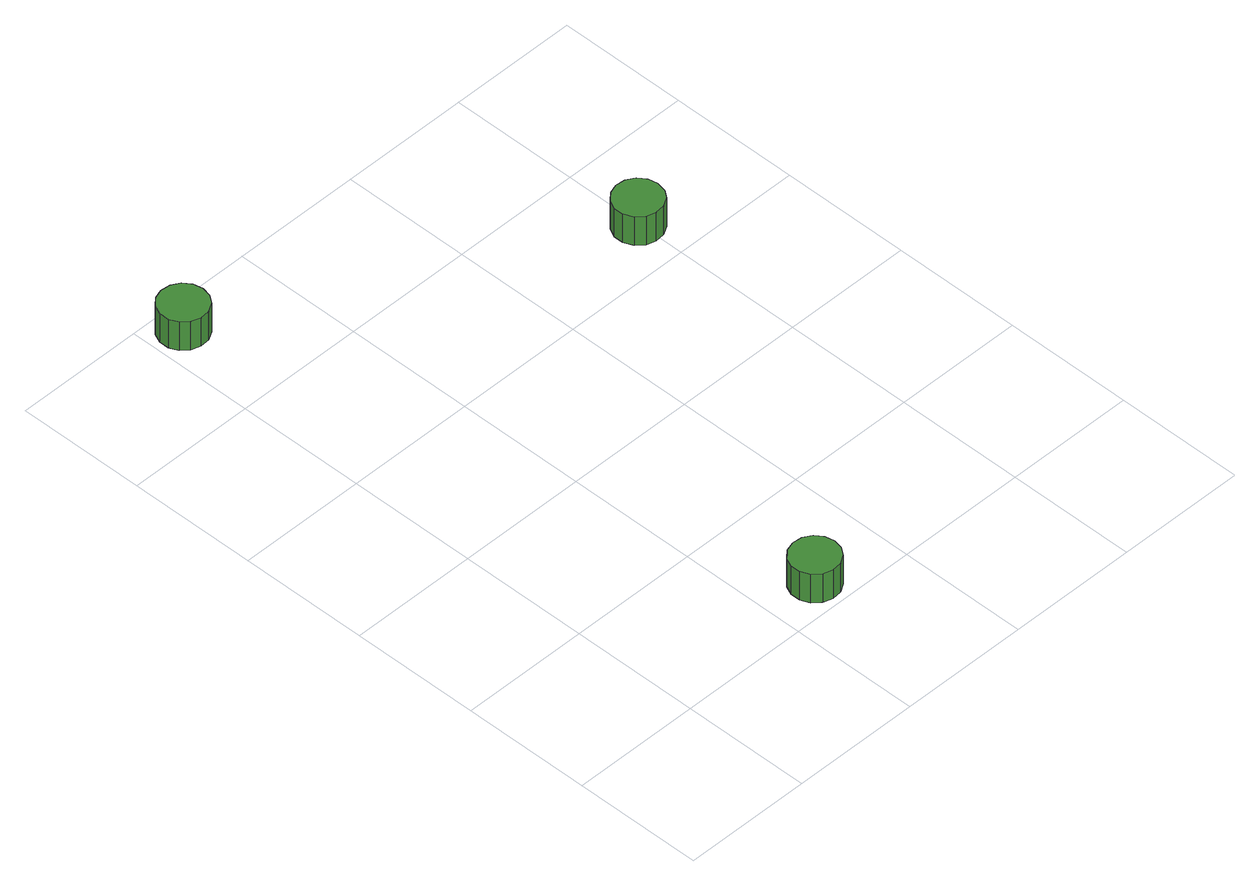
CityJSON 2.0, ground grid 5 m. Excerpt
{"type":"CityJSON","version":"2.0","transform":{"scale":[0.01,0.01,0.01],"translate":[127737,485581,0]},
"CityObjects":{
"tree1":{"type":"SolitaryVegetationObject","attributes":{"function":"something"},"geometry":[{"type":"MultiSurface","lod":"1","boundaries":[[[0,1,2,3,4,5,6,7,8,9,10,11,12,13,14]],[[15,16,17,18,19,20,21,22,23,24,25,26,27,28,29]],[[0,29,28,1]],[[1,28,27,2]],[[2,27,26,3]],[[3,26,25,4]],[[4,25,24,5]],[[5,24,23,6]],[[6,23,22,7]],[[7,22,21,8]],[[8,21,20,9]],[[9,20,19,10]],[[10,19,18,11]],[[11,18,17,12]],[[12,17,16,13]],[[13,16,15,14]],[[14,15,29,0]]]}]},
"tree2":{"type":"SolitaryVegetationObject","attributes":{"function":"something"},"geometry":[{"type":"MultiSurface","lod":"1","boundaries":[[[30,31,32,33,34,35,36,37,38,39,40,41,42,43,44]],[[45,46,47,48,49,50,51,52,53,54,55,56,57,58,59]],[[30,59,58,31]],[[31,58,57,32]],[[32,57,56,33]],[[33,56,55,34]],[[34,55,54,35]],[[35,54,53,36]],[[36,53,52,37]],[[37,52,51,38]],[[38,51,50,39]],[[39,50,49,40]],[[40,49,48,41]],[[41,48,47,42]],[[42,47,46,43]],[[43,46,45,44]],[[44,45,59,30]]]}]},
"tree3":{"type":"SolitaryVegetationObject","attributes":{"function":"something"},"geometry":[{"type":"MultiSurface","lod":"1","boundaries":[[[60,61,62,63,64,65,66,67,68,69,70,71,72,73,74]],[[75,76,77,78,79,80,81,82,83,84,85,86,87,88,89]],[[60,89,88,61]],[[61,88,87,62]],[[62,87,86,63]],[[63,86,85,64]],[[64,85,84,65]],[[65,84,83,66]],[[66,83,82,67]],[[67,82,81,68]],[[68,81,80,69]],[[69,80,79,70]],[[70,79,78,71]],[[71,78,77,72]],[[72,77,76,73]],[[73,76,75,74]],[[74,75,89,60]]]}]}
},
"vertices":[
[790,119,170],[782,156,170],[760,187,170],[727,206,170],[689,210,170],[653,199,170],[624,173,170],[609,138,170],[609,100,170],[624,65,170],[653,40,170],[689,28,170],[727,32,170],[760,51,170],[782,82,170],[782,82,43],[760,51,43],[727,32,43],[689,28,43],[653,40,43],[624,65,43],[609,100,43],[609,138,43],[624,173,43],[653,199,43],[689,210,43],[727,206,43],[760,187,43],[782,156,43],[790,119,43],
[210,2392,173],[202,2430,173],[180,2460,173],[147,2479,173],[109,2483,173],[73,2472,173],[44,2446,173],[29,2411,173],[29,2373,173],[44,2338,173],[73,2313,173],[109,2301,173],[147,2305,173],[180,2324,173],[202,2355,173],[202,2355,46],[180,2324,46],[147,2305,46],[109,2301,46],[73,2313,46],[44,2338,46],[29,2373,46],[29,2411,46],[44,2446,46],[73,2472,46],[109,2483,46],[147,2479,46],[180,2460,46],[202,2430,46],[210,2392,46],
[1582,1684,172],[1574,1721,172],[1552,1752,172],[1519,1771,172],[1481,1775,172],[1445,1763,172],[1417,1738,172],[1401,1703,172],[1401,1665,172],[1417,1630,172],[1445,1604,172],[1481,1593,172],[1519,1597,172],[1552,1616,172],[1574,1646,172],[1574,1646,45],[1552,1616,45],[1519,1597,45],[1481,1593,45],[1445,1604,45],[1417,1630,45],[1401,1665,45],[1401,1703,45],[1417,1738,45],[1445,1763,45],[1481,1775,45],[1519,1771,45],[1552,1752,45],[1574,1721,45],[1582,1684,45]
]}
